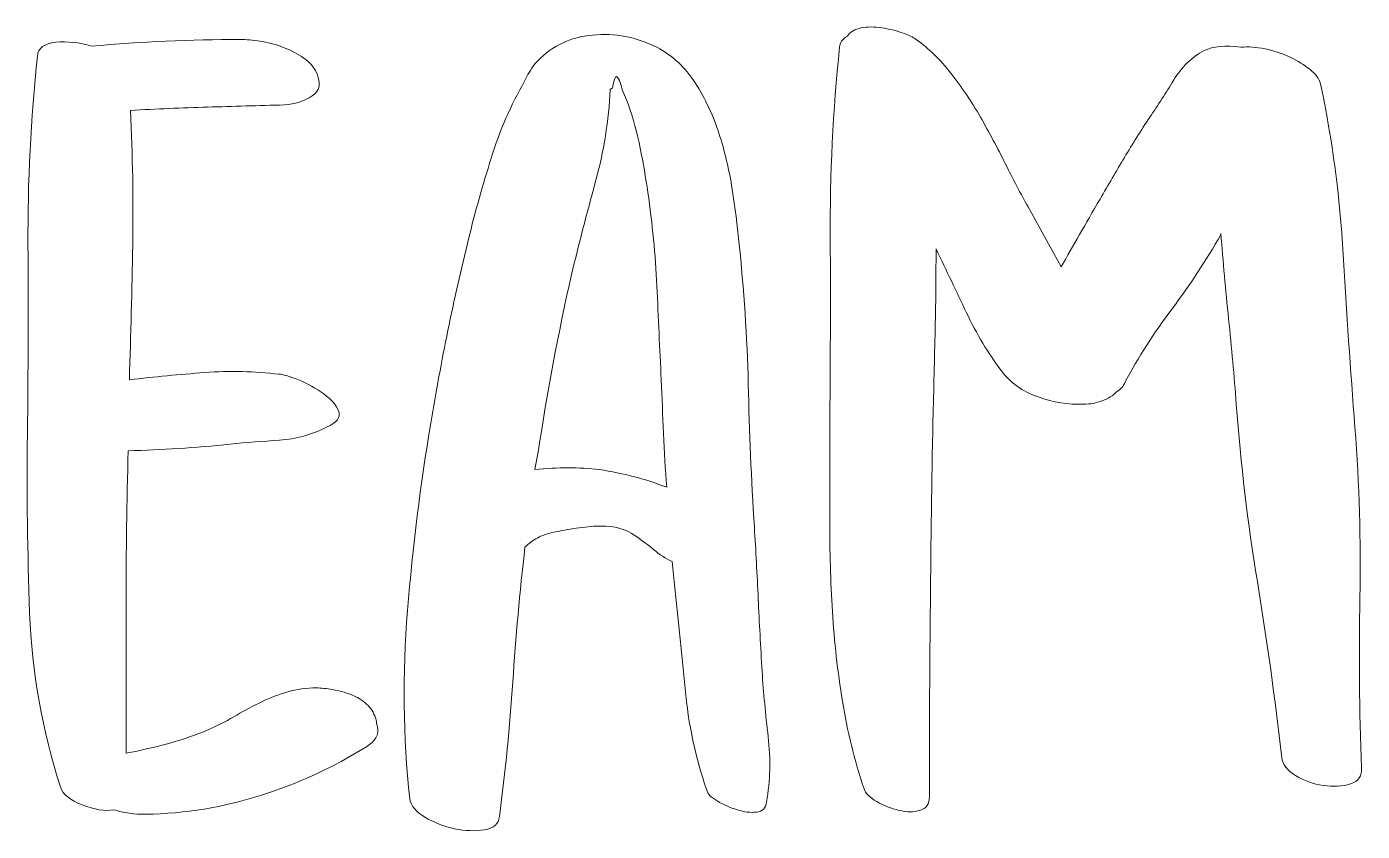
# Model space of a CAD drawing. Header units: inches. Extents: x 0.25 to 5.75, y -5.64 to -0.36.
# Drawn here: x 3.413 to 5.349, y -5.638 to -4.473 of the extents above; entities that cross this region are included whole.
import ezdxf

# ---------------------------------------------------------------- set-up
doc = ezdxf.new("R2010")
doc.units = ezdxf.units.IN
doc.header["$MEASUREMENT"] = 0
doc.layers.add('Layer 1', color=7, linetype='Continuous')

# ---------------------------------------------------------------- blocks, each defined once
blk = doc.blocks.new('block 9')
at = {"layer": 'Layer 1', "lineweight": 0}
for points, knots in [([(4.488, -5.5013), (4.4918, -5.5334), (4.491, -5.5649), (4.4856, -5.596), (4.4846, -5.6046), (4.4797, -5.6094), (4.4712, -5.6105), (4.4626, -5.6115), (4.4533, -5.6105), (4.4431, -5.6072), (4.4329, -5.604), (4.4232, -5.5998), (4.4142, -5.5944), (4.4051, -5.5891), (4.4, -5.5837), (4.3989, -5.5783), (4.3829, -5.5323), (4.3724, -5.4833), (4.3676, -5.4314), (4.3628, -5.3795), (4.3577, -5.3294), (4.3524, -5.2812), (4.3524, -5.2812), (4.3491, -5.2475), (4.3491, -5.2475), (4.3395, -5.2432), (4.3304, -5.2373), (4.3218, -5.2299), (4.31, -5.2202), (4.2994, -5.2125), (4.2897, -5.2066), (4.2801, -5.2007), (4.2678, -5.1972), (4.2528, -5.1961), (4.2528, -5.1961), (4.2464, -5.1961), (4.2464, -5.1961), (4.2367, -5.1961), (4.226, -5.1969), (4.2142, -5.1985), (4.2024, -5.2001), (4.1918, -5.202), (4.1821, -5.2041), (4.1703, -5.2063), (4.161, -5.2093), (4.154, -5.213), (4.1471, -5.2168), (4.1409, -5.2213), (4.1356, -5.2266), (4.1281, -5.2919), (4.1222, -5.357), (4.1179, -5.4218), (4.1136, -5.4865), (4.1072, -5.5516), (4.0986, -5.6169), (4.0975, -5.6276), (4.0903, -5.634), (4.0769, -5.6362), (4.0635, -5.6383), (4.0491, -5.6378), (4.0336, -5.6345), (4.018, -5.6313), (4.0036, -5.6257), (3.9902, -5.6177), (3.9768, -5.6096), (3.9696, -5.6008), (3.9685, -5.5912), (3.9589, -5.5013), (3.9578, -5.4103), (3.9653, -5.3182), (3.9728, -5.2261), (3.984, -5.1357), (3.9991, -5.0468), (4.0065, -5.0018), (4.0148, -4.9571), (4.0239, -4.9127), (4.033, -4.8683), (4.0429, -4.8241), (4.0537, -4.7802), (4.0633, -4.7416), (4.0742, -4.7026), (4.0866, -4.663), (4.0989, -4.6233), (4.1152, -4.5859), (4.1356, -4.5505), (4.1388, -4.5431), (4.1436, -4.535), (4.15, -4.5265), (4.15, -4.5265), (4.1548, -4.5216), (4.1548, -4.5216), (4.1751, -4.5002), (4.2014, -4.4879), (4.2335, -4.4847), (4.2656, -4.4815), (4.2967, -4.4874), (4.3267, -4.5024), (4.3491, -4.5141), (4.3676, -4.5313), (4.3821, -4.5538), (4.3965, -4.5762), (4.408, -4.6006), (4.4166, -4.6268), (4.4251, -4.6531), (4.4316, -4.6801), (4.4359, -4.7079), (4.4401, -4.7358), (4.4434, -4.7609), (4.4455, -4.7834), (4.453, -4.853), (4.4576, -4.9221), (4.4592, -4.9906), (4.4607, -5.0591), (4.4637, -5.1281), (4.468, -5.1977), (4.4701, -5.232), (4.472, -5.2665), (4.4736, -5.3013), (4.4752, -5.3361), (4.4771, -5.3712), (4.4792, -5.4065), (4.4813, -5.4376), (4.4843, -5.4691), (4.488, -5.5013)], [0, 0, 0, 0, 1, 1, 1, 2, 2, 2, 3, 3, 3, 4, 4, 4, 5, 5, 5, 6, 6, 6, 7, 7, 7, 8, 8, 8, 9, 9, 9, 10, 10, 10, 11, 11, 11, 12, 12, 12, 13, 13, 13, 14, 14, 14, 15, 15, 15, 16, 16, 16, 17, 17, 17, 18, 18, 18, 19, 19, 19, 20, 20, 20, 21, 21, 21, 22, 22, 22, 23, 23, 23, 24, 24, 24, 25, 25, 25, 26, 26, 26, 27, 27, 27, 28, 28, 28, 29, 29, 29, 30, 30, 30, 31, 31, 31, 32, 32, 32, 33, 33, 33, 34, 34, 34, 35, 35, 35, 36, 36, 36, 37, 37, 37, 38, 38, 38, 39, 39, 39, 40, 40, 40, 41, 41, 41, 41]), ([(4.3411, -5.1399), (4.3389, -5.1142), (4.3373, -5.0883), (4.3363, -5.062), (4.3352, -5.0358), (4.3341, -5.0099), (4.3331, -4.9841), (4.3309, -4.9392), (4.3288, -4.894), (4.3267, -4.8484), (4.3245, -4.803), (4.3202, -4.7577), (4.3138, -4.7127), (4.3106, -4.6913), (4.3069, -4.6699), (4.3026, -4.6485), (4.2983, -4.6271), (4.2924, -4.6057), (4.2849, -4.5843), (4.2849, -4.5843), (4.2769, -4.565), (4.2769, -4.565), (4.2705, -4.5393), (4.2656, -4.5383), (4.2624, -4.5618), (4.2613, -4.5618), (4.2603, -4.5623), (4.2592, -4.5634), (4.257, -4.6084), (4.2498, -4.6533), (4.2375, -4.6983), (4.2252, -4.7433), (4.2137, -4.7877), (4.203, -4.8316), (4.1837, -4.9172), (4.1677, -5.0029), (4.1548, -5.0885), (4.1548, -5.0885), (4.15, -5.1142), (4.15, -5.1142), (4.1832, -5.111), (4.2142, -5.111), (4.2432, -5.1142), (4.2785, -5.1196), (4.3111, -5.1281), (4.3411, -5.1399)], [0, 0, 0, 0, 1, 1, 1, 2, 2, 2, 3, 3, 3, 4, 4, 4, 5, 5, 5, 6, 6, 6, 7, 7, 7, 8, 8, 8, 9, 9, 9, 10, 10, 10, 11, 11, 11, 12, 12, 12, 13, 13, 13, 14, 14, 14, 15, 15, 15, 15])]:
    blk.add_open_spline(points, degree=3, knots=knots, dxfattribs=at)

msp = doc.modelspace()

# ---------------------------------------------------------------- linework, layer by layer
at = {"layer": 'Layer 1', "lineweight": 0}
for points, knots in [([(5.3456, -5.2997), (5.3472, -5.2178), (5.3448, -5.1357), (5.3384, -5.0532), (5.3319, -4.9697), (5.3263, -4.8862), (5.3215, -4.8027), (5.3167, -4.7192), (5.3057, -4.6367), (5.2886, -4.5554), (5.2864, -4.5479), (5.2814, -4.5409), (5.2733, -4.5345), (5.2653, -4.5281), (5.2557, -4.5222), (5.2444, -4.5168), (5.2332, -4.5115), (5.2211, -4.5075), (5.2083, -4.5048), (5.1954, -4.5021), (5.1837, -4.5013), (5.173, -4.5024), (5.1505, -4.4992), (5.1328, -4.5008), (5.12, -4.5072), (5.1017, -4.5168), (5.0871, -4.531), (5.0758, -4.5498), (5.0646, -4.5685), (5.053, -4.5864), (5.0413, -4.6035), (5.0284, -4.6228), (5.0161, -4.6424), (5.0043, -4.6621), (4.9925, -4.682), (4.9808, -4.7021), (4.969, -4.7224), (4.9583, -4.7406), (4.9484, -4.7577), (4.9393, -4.7738), (4.9302, -4.7898), (4.9214, -4.8054), (4.9128, -4.8203), (4.9128, -4.8203), (4.8646, -4.7336), (4.8646, -4.7336), (4.8539, -4.7143), (4.843, -4.6935), (4.8317, -4.671), (4.8205, -4.6485), (4.8084, -4.626), (4.7956, -4.6035), (4.7827, -4.5811), (4.7685, -4.5599), (4.753, -4.5401), (4.7375, -4.5203), (4.7206, -4.504), (4.7024, -4.4911), (4.6981, -4.4879), (4.6914, -4.4847), (4.6823, -4.4815), (4.6733, -4.4783), (4.6633, -4.4759), (4.6527, -4.4743), (4.6419, -4.4726), (4.632, -4.4726), (4.623, -4.4743), (4.6138, -4.4759), (4.6071, -4.4799), (4.6029, -4.4863), (4.5954, -4.4906), (4.5916, -4.4959), (4.5916, -4.5024), (4.582, -4.5945), (4.5774, -4.6868), (4.578, -4.7794), (4.5785, -4.872), (4.5782, -4.9649), (4.5772, -5.058), (4.5772, -5.1008), (4.5772, -5.1442), (4.5772, -5.1881), (4.5772, -5.232), (4.5785, -5.2759), (4.5812, -5.3198), (4.5839, -5.3637), (4.5886, -5.407), (4.5957, -5.4498), (4.6026, -5.4927), (4.613, -5.535), (4.627, -5.5767), (4.6291, -5.5832), (4.6352, -5.5893), (4.6454, -5.5952), (4.6556, -5.6011), (4.6663, -5.6054), (4.6776, -5.608), (4.6888, -5.6107), (4.699, -5.6107), (4.708, -5.608), (4.7171, -5.6054), (4.7217, -5.5987), (4.7217, -5.588), (4.7217, -5.4124), (4.7233, -5.2363), (4.7265, -5.0596), (4.7276, -5.0146), (4.7287, -4.9705), (4.7297, -4.9271), (4.7308, -4.8838), (4.7313, -4.8396), (4.7313, -4.7946), (4.7463, -4.8257), (4.761, -4.8565), (4.7755, -4.887), (4.7899, -4.9175), (4.8068, -4.9456), (4.8261, -4.9713), (4.8389, -4.9884), (4.8566, -5.001), (4.8791, -5.009), (4.9016, -5.0171), (4.9235, -5.0205), (4.9449, -5.0195), (4.9546, -5.0195), (4.9637, -5.0179), (4.9722, -5.0146), (4.9808, -5.0114), (4.9877, -5.0072), (4.9931, -5.0018), (4.9995, -4.9975), (5.0033, -4.9932), (5.0043, -4.989), (5.0247, -4.9515), (5.0477, -4.9156), (5.0734, -4.8814), (5.0991, -4.8471), (5.1226, -4.8113), (5.1441, -4.7738), (5.1441, -4.7738), (5.1441, -4.7722), (5.1441, -4.7722), (5.1473, -4.8129), (5.151, -4.8541), (5.1553, -4.8958), (5.1596, -4.9376), (5.1633, -4.9788), (5.1665, -5.0195), (5.173, -5.1062), (5.1831, -5.1919), (5.197, -5.2764), (5.211, -5.361), (5.2227, -5.4461), (5.2324, -5.5318), (5.2334, -5.5414), (5.2401, -5.55), (5.2525, -5.5575), (5.2648, -5.5649), (5.2782, -5.5698), (5.2926, -5.5719), (5.3071, -5.5741), (5.3202, -5.5733), (5.3319, -5.5695), (5.3437, -5.5658), (5.3491, -5.558), (5.348, -5.5462), (5.3448, -5.4638), (5.344, -5.3816), (5.3456, -5.2997)], [0, 0, 0, 0, 1, 1, 1, 2, 2, 2, 3, 3, 3, 4, 4, 4, 5, 5, 5, 6, 6, 6, 7, 7, 7, 8, 8, 8, 9, 9, 9, 10, 10, 10, 11, 11, 11, 12, 12, 12, 13, 13, 13, 14, 14, 14, 15, 15, 15, 16, 16, 16, 17, 17, 17, 18, 18, 18, 19, 19, 19, 20, 20, 20, 21, 21, 21, 22, 22, 22, 23, 23, 23, 24, 24, 24, 25, 25, 25, 26, 26, 26, 27, 27, 27, 28, 28, 28, 29, 29, 29, 30, 30, 30, 31, 31, 31, 32, 32, 32, 33, 33, 33, 34, 34, 34, 35, 35, 35, 36, 36, 36, 37, 37, 37, 38, 38, 38, 39, 39, 39, 40, 40, 40, 41, 41, 41, 42, 42, 42, 43, 43, 43, 44, 44, 44, 45, 45, 45, 46, 46, 46, 47, 47, 47, 48, 48, 48, 49, 49, 49, 50, 50, 50, 51, 51, 51, 52, 52, 52, 53, 53, 53, 54, 54, 54, 55, 55, 55, 56, 56, 56, 56]), ([(3.9203, -5.4804), (3.9203, -5.4783), (3.9198, -5.4761), (3.9187, -5.474), (3.9166, -5.4665), (3.9123, -5.4598), (3.9059, -5.4539), (3.8995, -5.448), (3.892, -5.4434), (3.8834, -5.4402), (3.8748, -5.437), (3.866, -5.4346), (3.8569, -5.433), (3.8478, -5.4314), (3.84, -5.4306), (3.8336, -5.4306), (3.8186, -5.4306), (3.8047, -5.4325), (3.7919, -5.4362), (3.779, -5.44), (3.7664, -5.4448), (3.7541, -5.4507), (3.7418, -5.4566), (3.7298, -5.463), (3.718, -5.4699), (3.7062, -5.4769), (3.6933, -5.4836), (3.6795, -5.49), (3.6591, -5.4986), (3.639, -5.5056), (3.6192, -5.5109), (3.5994, -5.5162), (3.5788, -5.5211), (3.5574, -5.5253), (3.5574, -5.4515), (3.5574, -5.3784), (3.5574, -5.3061), (3.5574, -5.2339), (3.5585, -5.1608), (3.5606, -5.0869), (3.6088, -5.0859), (3.658, -5.0827), (3.7084, -5.0773), (3.7319, -5.0751), (3.7557, -5.0732), (3.7798, -5.0716), (3.8039, -5.07), (3.8267, -5.0637), (3.8481, -5.0528), (3.863, -5.0463), (3.8689, -5.0387), (3.8657, -5.03), (3.8625, -5.0213), (3.8553, -5.0128), (3.844, -5.0047), (3.8328, -4.9965), (3.8205, -4.9897), (3.8071, -4.9843), (3.7937, -4.9788), (3.7844, -4.9761), (3.779, -4.9761), (3.7437, -4.9718), (3.7078, -4.9711), (3.6714, -4.9737), (3.635, -4.9764), (3.5986, -4.9799), (3.5622, -4.9841), (3.5644, -4.9191), (3.566, -4.8541), (3.567, -4.789), (3.5681, -4.724), (3.567, -4.659), (3.5638, -4.5939), (3.6013, -4.5918), (3.6385, -4.5902), (3.6754, -4.5891), (3.7124, -4.588), (3.7496, -4.587), (3.787, -4.5859), (3.802, -4.5848), (3.8154, -4.5805), (3.8272, -4.573), (3.839, -4.5656), (3.8406, -4.5532), (3.832, -4.5361), (3.8277, -4.5286), (3.821, -4.5219), (3.8119, -4.516), (3.8028, -4.5101), (3.7932, -4.5053), (3.783, -4.5016), (3.7728, -4.4978), (3.7624, -4.4952), (3.7517, -4.4935), (3.741, -4.4919), (3.7314, -4.4911), (3.7228, -4.4911), (3.6511, -4.4911), (3.5793, -4.4943), (3.5076, -4.5008), (3.4894, -4.4954), (3.472, -4.4935), (3.4554, -4.4952), (3.4388, -4.4968), (3.43, -4.5035), (3.4289, -4.5152), (3.4193, -4.6062), (3.4147, -4.6975), (3.4153, -4.789), (3.4158, -4.8806), (3.4155, -4.9718), (3.4145, -5.0628), (3.4134, -5.1485), (3.4145, -5.2347), (3.4177, -5.3214), (3.4209, -5.4081), (3.4359, -5.4927), (3.4627, -5.5751), (3.4659, -5.5848), (3.4763, -5.5931), (3.494, -5.6), (3.5116, -5.607), (3.5269, -5.6094), (3.5397, -5.6072), (3.5536, -5.6115), (3.5692, -5.6137), (3.5863, -5.6137), (3.643, -5.6126), (3.6985, -5.6035), (3.7525, -5.5864), (3.8066, -5.5692), (3.8577, -5.5457), (3.9059, -5.5157), (3.9187, -5.5082), (3.9241, -5.4986), (3.9219, -5.4868), (3.9209, -5.4847), (3.9203, -5.4825), (3.9203, -5.4804)], [0, 0, 0, 0, 1, 1, 1, 2, 2, 2, 3, 3, 3, 4, 4, 4, 5, 5, 5, 6, 6, 6, 7, 7, 7, 8, 8, 8, 9, 9, 9, 10, 10, 10, 11, 11, 11, 12, 12, 12, 13, 13, 13, 14, 14, 14, 15, 15, 15, 16, 16, 16, 17, 17, 17, 18, 18, 18, 19, 19, 19, 20, 20, 20, 21, 21, 21, 22, 22, 22, 23, 23, 23, 24, 24, 24, 25, 25, 25, 26, 26, 26, 27, 27, 27, 28, 28, 28, 29, 29, 29, 30, 30, 30, 31, 31, 31, 32, 32, 32, 33, 33, 33, 34, 34, 34, 35, 35, 35, 36, 36, 36, 37, 37, 37, 38, 38, 38, 39, 39, 39, 40, 40, 40, 41, 41, 41, 42, 42, 42, 43, 43, 43, 44, 44, 44, 45, 45, 45, 46, 46, 46, 46])]:
    msp.add_open_spline(points, degree=3, knots=knots, dxfattribs=at)

# ---------------------------------------------------------------- block references
at = {"layer": 'Layer 1'}
msp.add_blockref('block 9', (0, 0), dxfattribs=at)

doc.saveas('drawing.dxf')
